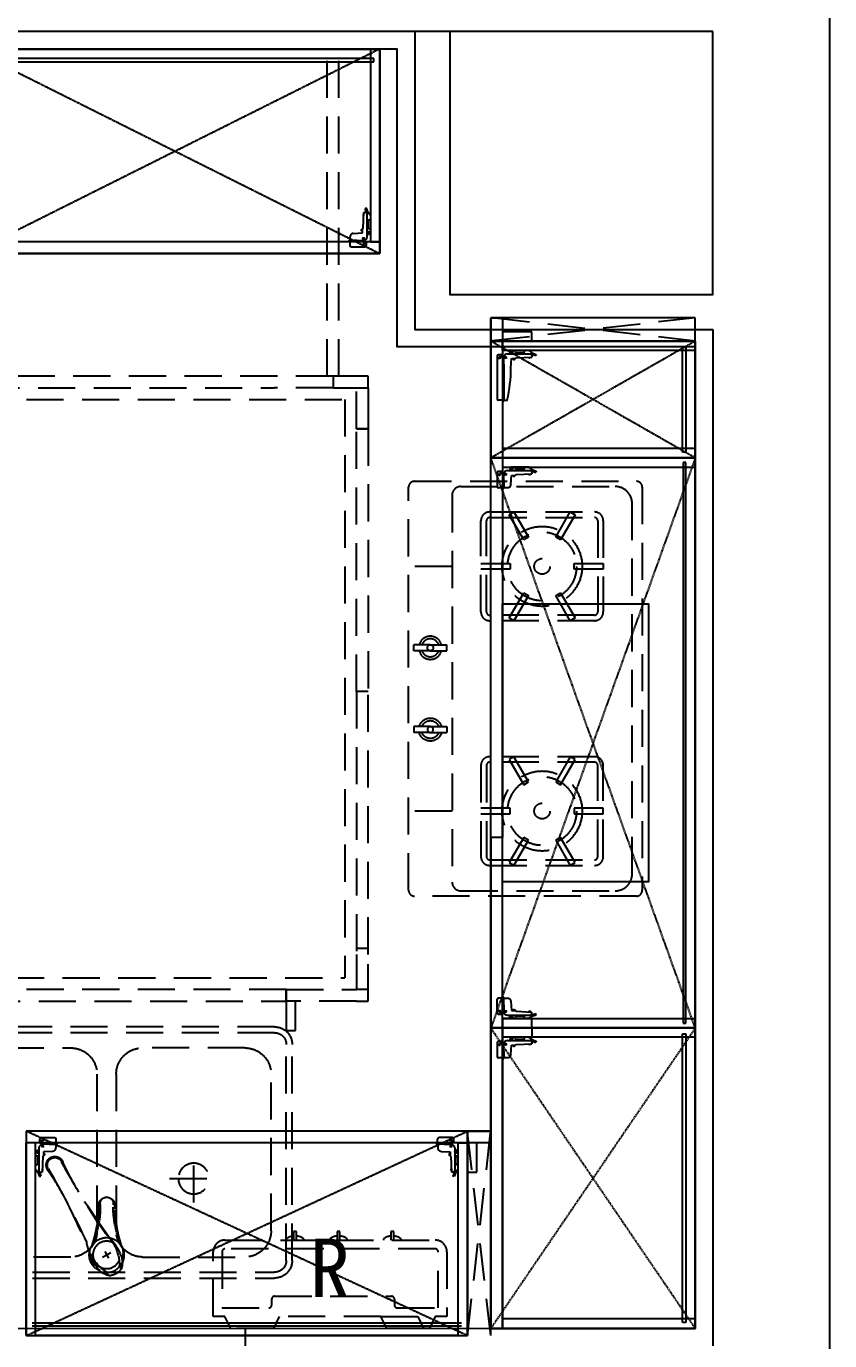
# Model space of a CAD drawing. Header units: millimetres. Extents: x -102565 to 103504, y -132507 to -120.
# Drawn here: x 68606 to 69981, y -9996 to -7746 of the extents above; entities that cross this region are included whole.
import ezdxf

# ---------------------------------------------------------------- set-up
doc = ezdxf.new("R2010")
doc.units = ezdxf.units.MM
doc.header["$LTSCALE"] = 10
doc.linetypes.add('DASH', pattern=[0.35, 0.25, -0.1])
doc.linetypes.add('HIDDEN', pattern=[9.525, 6.35, -3.175])
for name, color, linetype in [('-B11  平面非硬装   LESS', 2, 'HIDDEN'), ('-B1234平 地 天 间  LESS', 7, 'Continuous'), ('-B123平   地   天  LESS', 3, 'Continuous'), ('-B13  平         天  LESS', 1, 'Continuous'), ('-B60  给   排   水  LESS', 2, 'Continuous'), ('A01-07-G-AXIS-A13轴网2_设计区$0$A_AXIS_CRCL(轴线圈)', 3, 'Continuous')]:
    doc.layers.add(name, color=color, linetype=linetype)
doc.styles.add('A02-G-MAIN-洋房3号户型_设计区$0$YS4', font='simhei.ttf')

# ---------------------------------------------------------------- blocks, each defined once
blk = doc.blocks.new('rwe432')
blk.add_wipeout([(287, 0), (267, 0), (257, -20), (184, -20), (174, 0), (0, 0), (-10, -20), (-83, -20), (-93, 0), (-113, 0), (-113, 111), (-110.7, 120.3), (-107.1, 125.1), (-101.2, 129.2), (-101.2, 129.2), (-93, 131), (267, 131), (274.1, 129.7), (281.1, 125.1), (282.8, 123.2), (284.6, 120.4), (286.4, 115.6), (287, 111)])
for p, q in [((12, 133), (12, 131)), ((42, 131), (42, 133)), ((86.4, 133), (86.4, 131)), ((116.4, 131), (116.4, 133)), ((178.5, 133), (178.5, 131)), ((208.5, 131), (208.5, 133))]:
    blk.add_line(p, q)
for points in [[(29.5, 131), (29.5, 145, 0.414214), (28.5, 146), (25.5, 146, 0.414214), (24.5, 145), (24.5, 131)], [(103.9, 131), (103.9, 145, 0.414214), (102.9, 146), (99.9, 146, 0.414214), (98.9, 145), (98.9, 131)], [(196, 131), (196, 145, 0.414214), (195, 146), (192, 146, 0.414214), (191, 145), (191, 131)]]:
    blk.add_lwpolyline(points, format="xyb")
blk.add_lwpolyline([(287, 0), (267, 0), (257, -20), (247, -20), (184, -20), (174, 0), (0, 0), (-10, -20), (-83, -20), (-93, 0), (-113, 0), (-113, 111, -0.414198), (-93, 131), (267, 131, -0.414213), (287, 111)], format="xyb", close=True)
at = {"color": 8}
blk.add_lwpolyline([(-8, 35), (192, 35, -0.414214), (197, 30), (197, 20, 0.414214), (202, 15), (272, 15), (272, 111, 0.414214), (267, 116), (-93, 116, 0.414214), (-98, 111), (-98, 15), (-18, 15, 0.414214), (-13, 20), (-13, 30, -0.414214)], format="xyb", close=True, dxfattribs=at)
blk.add_lwpolyline([(174, 0), (237, 0), (247, -20)])
for centre, start, end in [((25.6, 117.1), 93.0546, 130.5457), ((28.4, 117.1), 49.4518, 86.9429), ((100, 117.1), 93.0546, 130.5457), ((102.8, 117.1), 49.4518, 86.9429), ((192.1, 117.1), 93.0546, 130.5457), ((194.9, 117.1), 49.4518, 86.9429)]:
    blk.add_arc(centre, 20.9, start, end)
blk = doc.blocks.new('rewr333')
at = {"color": 8}
for p, q in [((28.7, 342.6), (28.7, 260.1)), ((69.9, 301.4), (-12.6, 301.4)), ((28.7, -17.9), (28.7, -100.4)), ((69.9, -59.1), (-12.6, -59.1))]:
    blk.add_line(p, q, dxfattribs=at)
for centre in [(28.7, 301.4), (28.7, -59.1)]:
    blk.add_circle(centre, 26.3, dxfattribs=at)
blk.add_wipeout([(12.8, 191.4), (25.4, 183), (33.3, 178), (44, 171.6), (64.8, 160.3), (84.5, 150.7), (97.9, 144.3), (109.1, 139.1), (131.2, 129), (142.5, 124.1), (148.4, 121.5), (155.5, 119.3), (159.4, 119.6), (167.2, 118.5), (175.2, 115), (180.4, 110.8), (183.1, 107.7), (185.1, 104.6), (185.8, 103.4), (186.7, 101.4), (191.9, 94.3), (193.8, 89.9), (194.5, 87.8), (195.1, 84.9), (195.1, 84.9), (194.3, 80.6), (192.8, 76.6), (191.5, 73.9), (190.4, 72.2), (189.1, 70.3), (186.3, 67.1), (184, 65.2), (184, 65.2), (181.1, 64.2), (178.6, 63.6), (176.1, 63.2), (173.8, 63), (171.9, 63), (166.9, 61.2), (162.5, 60.4), (158.4, 60.2), (155.6, 60.5), (152.6, 61), (143.4, 64.4), (135, 66.9), (129.5, 68.4), (127, 69.1), (124.5, 69.6), (114.9, 71.7), (97.8, 74.3), (84.1, 75.6), (77.1, 75.7), (72.9, 75.7), (71.8, 75.9), (69, 76.9), (66.4, 78.4), (64.2, 80.5), (63.3, 81.6), (62.6, 82.6), (61.9, 84.1), (60.9, 86.9), (60.5, 88.8), (60.7, 92.2), (61.9, 95.5), (63, 97.4), (65.3, 100), (68.9, 102.5), (72.8, 103.7), (78, 103.7), (85.5, 104), (89.2, 104.3), (92.6, 104.6), (97.2, 105.1), (100.5, 105.5), (92.3, 111.1), (85.8, 115.5), (82.1, 117.9), (75.7, 122.1), (69, 126.5), (61.9, 131), (55.2, 135.3), (40.8, 144), (30.7, 149.8), (6.7, 162.1), (-1.6, 165.8), (-3.7, 167.3), (-7.1, 171.3), (-8.9, 176.5), (-8.6, 182), (-7.7, 184.8), (-5.1, 188.6), (-2.1, 191.1), (1.2, 192.6), (5.6, 193.3), (8.4, 193), (10.4, 192.5)])
for p, q in [((81.2, 103.7), (72.8, 103.7)), ((153.5, 93.2), (165.2, 86.6)), ((163.4, 97.1), (155.3, 82.7)), ((81.3, 75.7), (72.9, 75.7))]:
    blk.add_line(p, q)
for points in [[(199, 502.4), (199, -197.6, -0.414214), (169, -227.6), (-201, -227.6, -0.414214), (-231, -197.6), (-231, 502.4, -0.414214), (-201, 532.4), (169, 532.4, -0.414214)], [(189, 502.4), (189, -197.6, -0.414214), (169, -217.6), (-201, -217.6, -0.414214), (-221, -197.6), (-221, 502.4, -0.414214), (-201, 522.4), (169, 522.4, -0.414214)], [(163, 151.4), (163, 451.4, 0.414214), (118, 496.4), (-150, 496.4, 0.414214), (-195, 451.4), (-195, 151.4, 0.414214), (-150, 106.4), (118, 106.4, 0.414214)], [(163, 28.4), (163, -146.6, -0.414214), (118, -191.6), (-150, -191.6, -0.414214), (-195, -146.6), (-195, 28.4, -0.414214), (-150, 73.4), (118, 73.4, -0.414214)]]:
    blk.add_lwpolyline(points, format="xyb", close=True)
blk.add_circle((159.4, 89.9), 23.5)
for centre, radius, start, end in [((5.6, 178.6), 14.7, 50.0853, 251.1278), ((5.6, 178.6), 12.8, 62.8359, 244.4178), ((763.2, 1481.1), 1494, 239.7897, 245.2832), ((260.4, 547.2), 433.4, 235.1683, 243.1806), ((-177.5, -230.3), 433.4, 58.0325, 66.0448), ((-715.7, -1144.3), 1494, 55.9299, 61.3716), ((852.2, 1742.5), 1767.2, 243.4639, 246.5324), ((-893.2, -1355.8), 1767.2, 54.6807, 57.7491), ((76, 257), 156.3, 269.0637, 293.9136), ((68.4, 344.7), 241.3, 273.0445, 288.5309), ((159.4, 89.9), 29.7, 118.7163, 241.5181), ((124.8, 49.8), 75.5, 30.8861, 79.5193), ((159.4, 89.9), 29.7, 22.8103, 118.7163), ((122.2, 23.6), 101.3, 52.7518, 75.0312), ((155.7, 90.5), 28.7, 37.2013, 93.2418), ((71.5, 89.7), 11.1, 80.1082, 280.1262), ((75.3, 89.1), 14.8, 99.5781, 177.8905), ((177.6, 143.5), 75.5, 221.6937, 270.3269), ((164, 79.4), 31.6, 9.8968, 51.7248), ((202.3, 94.3), 11.8, 169.7895, 232.4611), ((75.3, 90.3), 14.8, 182.3439, 260.6563), ((76.7, -77.5), 156.3, 66.3208, 91.1707), ((69.5, -165.3), 241.3, 71.7035, 87.1899), ((198.6, 159.2), 101.3, 226.1819, 248.4612), ((167.9, 87.5), 22, 297.5289, 330.0131), ((165.7, 88.5), 29.7, 308.1948, 353.0183), ((167.7, 87.1), 22, 331.1999, 3.6841), ((159.4, 89.9), 29.7, 241.5181, 294.9715), ((155.7, 90.5), 28.7, 248.4542, 290.8255), ((172.5, 94.6), 31.6, 249.4883, 291.3163), ((179.7, 54.1), 11.8, 68.752, 131.4236)]:
    blk.add_arc(centre, radius, start, end)
blk = doc.blocks.new('A$C12914D04')
at = {"layer": '-B13  平         天  LESS'}
for p, q in [((-180.6, 350), (-164.6, 350)), ((-180.6, 20), (-180.6, 350)), ((-180.6, 350), (-164.6, 350)), ((-180.6, 0), (-180.6, 350)), ((-180.6, 350), (519.2, 350)), ((-180.6, 0), (-180.6, 350)), ((-180.6, 350), (-180.6, 20)), ((503.2, 350), (-164.6, 350)), ((-164.6, 350), (-164.6, 20)), ((503.2, 350), (-164.6, 350)), ((519.2, 350), (503.2, 350)), ((519.2, 350), (503.2, 350)), ((503.2, 350), (503.2, 20)), ((519.2, 0), (519.2, 350)), ((519.2, 20), (519.2, 350)), ((519.2, 350), (519.2, 0)), ((519.3, 350), (519.3, 0)), ((509.2, 334), (-170.6, 334)), ((-170.6, 334), (-170.6, 328)), ((509.2, 334), (-170.6, 334)), ((-170.6, 334), (-170.6, 328)), ((-170.6, 328), (509.2, 328)), ((-170.6, 328), (509.2, 328)), ((509.2, 328), (509.2, 334)), ((509.2, 328), (509.2, 334)), ((519.2, 20), (-180.6, 20)), ((-180.6, 0), (519.2, 0)), ((519.2, 0), (-180.6, 0)), ((503.2, 20), (519.2, 20))]:
    blk.add_line(p, q, dxfattribs=at)
at = {"layer": '-B13  平         天  LESS', "color": 8, "linetype": 'DASH', "ltscale": 0.5}
for p, q in [((519.2, 350), (-180.6, 0)), ((-180.6, 350), (519.2, 0))]:
    blk.add_line(p, q, dxfattribs=at)
at = {"layer": '-B13  平         天  LESS', "color": 8}
for p, q in [((-161.5, 70.4), (-163.7, 65.8)), ((-160.6, 70.4), (-161.5, 70.4)), ((-160.6, 70.4), (-158, 77.8)), ((-159, 68), (-160.6, 70.4)), ((-159, 28.8), (-159, 68)), ((-158.3, 69.7), (-155.7, 77)), ((-156.6, 70.4), (-158.1, 70.4)), ((-158, 77.8), (-155.7, 77)), ((-156.6, 70.4), (-153.4, 70.4)), ((-152, 43.2), (-153.4, 70.4)), ((490.7, 43.2), (492, 70.4)), ((495.2, 70.4), (492, 70.4)), ((496.6, 77.8), (494.4, 77)), ((496.9, 69.7), (494.4, 77)), ((495.2, 70.4), (496.7, 70.4)), ((499.2, 70.4), (496.6, 77.8)), ((497.6, 68), (499.2, 70.4)), ((497.6, 28.8), (497.6, 68)), ((499.2, 70.4), (500.1, 70.4)), ((500.1, 70.4), (502.4, 65.8)), ((-163.7, 65.8), (-164.6, 65.8)), ((-164.6, 65.8), (-164.6, 34)), ((-163, 57.9), (-164.6, 57.9)), ((-160.6, 55.5), (-160.6, 44.3)), ((499.2, 55.5), (499.2, 44.3)), ((501.6, 57.9), (503.2, 57.9)), ((502.4, 65.8), (503.2, 65.8)), ((503.2, 65.8), (503.2, 34)), ((-163, 41.9), (-164.6, 41.9)), ((-163.8, 34), (-164.6, 34)), ((-163.8, 34), (-161.8, 32.5)), ((-159.3, 35.7), (-163.4, 35.7)), ((-161.8, 32.5), (-159, 32.5)), ((-161.3, 37.8), (-161.3, 33.7)), ((-150.5, 25.7), (-154.6, 25.7)), ((-152.5, 27.7), (-152.5, 23.7)), ((-152, 43.2), (-151.2, 42.4)), ((-150.9, 35.6), (-151.2, 42.4)), ((-150.8, 41.6), (-151.2, 41.6)), ((-150.6, 37.6), (-151, 37.6)), ((-134.9, 34.5), (-150.9, 35.6)), ((-150.2, 38), (-150.3, 41.2)), ((-149.9, 40.9), (-150.3, 40.8)), ((-149.8, 38.5), (-150.2, 38.4)), ((-149.4, 38.9), (-149.5, 40.5)), ((-129.8, 22.4), (-129.8, 28.3)), ((468.4, 22.4), (468.4, 28.3)), ((473.5, 34.5), (489.5, 35.6)), ((488, 38.9), (488.1, 40.5)), ((488.4, 38.5), (488.8, 38.4)), ((488.5, 40.9), (488.9, 40.8)), ((488.8, 38), (489, 41.2)), ((489.1, 25.7), (493.2, 25.7)), ((489.2, 37.6), (489.6, 37.6)), ((489.4, 41.6), (489.8, 41.6)), ((489.5, 35.6), (489.8, 42.4)), ((490.7, 43.2), (489.8, 42.4)), ((491.2, 27.7), (491.2, 23.7)), ((500.4, 32.5), (497.6, 32.5)), ((497.9, 35.7), (502, 35.7)), ((499.9, 37.8), (499.9, 33.7)), ((502.5, 34), (500.4, 32.5)), ((501.6, 41.9), (503.2, 41.9)), ((502.5, 34), (503.2, 34)), ((-180.6, 20), (-180.6, 0)), ((-180.6, 0), (-180.6, 20)), ((-157.4, 20), (-157.4, 13.4)), ((-157.4, 20), (-129.4, 20)), ((-152.5, 17.6), (-156.6, 17.6)), ((-155, 11), (-131.8, 11)), ((-154.6, 19.7), (-154.6, 15.6)), ((-149.8, 14.7), (-153.9, 14.7)), ((-141, 22.4), (-152.6, 22.4)), ((-151.8, 16.8), (-151.8, 12.7)), ((-143.4, 20), (-127.4, 20)), ((-141, 22.4), (-129.8, 22.4)), ((-129.4, 20), (-129.4, 13.4)), ((482, 20), (466, 20)), ((468, 20), (468, 13.4)), ((496, 20), (468, 20)), ((479.6, 22.4), (468.4, 22.4)), ((493.6, 11), (470.4, 11)), ((479.6, 22.4), (491.2, 22.4)), ((488.4, 14.7), (492.5, 14.7)), ((490.5, 16.8), (490.5, 12.7)), ((491.1, 17.6), (495.2, 17.6)), ((493.2, 19.7), (493.2, 15.6)), ((496, 20), (496, 13.4))]:
    blk.add_line(p, q, dxfattribs=at)
for centre, radius in [((-161.3, 35.7), 2), ((-161.3, 35.7), 1.2), ((-152.5, 25.7), 1.2), ((491.2, 25.7), 1.2), ((499.9, 35.7), 2), ((499.9, 35.7), 1.2), ((-154.6, 17.6), 1.2), ((-151.8, 14.7), 1.2), ((490.5, 14.7), 1.2), ((493.2, 17.6), 1.2)]:
    blk.add_circle(centre, radius, dxfattribs=at)
for centre, radius, start, end in [((-156.6, 68), 2.4, 90, 180), ((-155.1, 66.2), 2.76, 315.1848, 50.54), ((493.7, 66.2), 2.76, 129.46, 224.8152), ((495.2, 68), 2.4, 0, 90), ((-163, 55.5), 2.4, 0, 90), ((501.6, 55.5), 2.4, 90, 180), ((-163, 44.3), 2.4, 270, 0), ((-152.6, 28.8), 6.4, 180, 270), ((-150.7, 41.2), 0.4, 2.8624, 92.8624), ((-150.6, 38), 0.4, 272.8624, 2.8624), ((-149.9, 40.5), 0.4, 2.8624, 92.8624), ((-149.8, 38.9), 0.4, 272.8624, 2.8624), ((-136.2, 28.3), 6.4, 0, 78.3461), ((474.8, 28.3), 6.4, 101.6539, 180), ((488.4, 38.9), 0.4, 177.1376, 267.1376), ((488.5, 40.5), 0.4, 87.1376, 177.1376), ((489.2, 38), 0.4, 177.1376, 267.1376), ((489.4, 41.2), 0.4, 87.1376, 177.1376), ((491.2, 28.8), 6.4, 270, 0), ((501.6, 44.3), 2.4, 180, 270), ((-155, 13.4), 2.4, 180, 270), ((-141, 20), 2.4, 90, 180), ((-131.8, 13.4), 2.4, 270, 0), ((-129.8, 20), 2.4, 0, 90), ((468.4, 20), 2.4, 90, 180), ((470.4, 13.4), 2.4, 180, 270), ((479.6, 20), 2.4, 0, 90), ((493.6, 13.4), 2.4, 270, 0)]:
    blk.add_arc(centre, radius, start, end, dxfattribs=at)
blk = doc.blocks.new('rew3333')
for p, q in [((-346, -310.6), (-346, -46.4)), ((346, -310.6), (346, -46.4)), ((-331, -325.6), (331, -325.6)), ((-209.4, -325.6), (-209.4, -400)), ((-75.1, -362.8), (-75.1, -334.6)), ((-64.9, -334.6), (-75.1, -334.6)), ((-64.9, -362.8), (-64.9, -334.6)), ((64.9, -362.8), (64.9, -334.6)), ((64.9, -334.6), (75.1, -334.6)), ((75.1, -362.8), (75.1, -334.6)), ((209.4, -325.6), (209.4, -400)), ((-75.1, -362.8), (-75.1, -391)), ((-64.9, -362.8), (-64.9, -391)), ((64.9, -362.8), (64.9, -391)), ((75.1, -362.8), (75.1, -391)), ((-64.9, -391), (-75.1, -391)), ((64.9, -391), (75.1, -391))]:
    blk.add_line(p, q)
at = {"color": 8}
for p, q in [((-214.2, -116.6), (-214.2, -66.8)), ((-214.2, -66.8), (-204.7, -66.8)), ((-204.7, -66.8), (-204.7, -116.6)), ((214.2, -66.8), (204.7, -66.8)), ((204.7, -66.8), (204.7, -116.6)), ((214.2, -116.6), (214.2, -66.8)), ((-302.5, -123.2), (-297.8, -115)), ((-259.4, -148.2), (-302.5, -123.2)), ((-297.8, -115), (-254.6, -139.9)), ((-204.7, -116.6), (-214.2, -116.6)), ((-164.3, -139.9), (-121.1, -115)), ((-116.4, -123.2), (-159.5, -148.2)), ((-121.1, -115), (-116.4, -123.2)), ((121.1, -115), (116.4, -123.2)), ((116.4, -123.2), (159.5, -148.2)), ((164.3, -139.9), (121.1, -115)), ((204.7, -116.6), (214.2, -116.6)), ((297.8, -115), (254.6, -139.9)), ((259.4, -148.2), (302.5, -123.2)), ((302.5, -123.2), (297.8, -115)), ((-254.6, -139.9), (-259.4, -148.2)), ((-159.5, -148.2), (-164.3, -139.9)), ((159.5, -148.2), (164.3, -139.9)), ((254.6, -139.9), (259.4, -148.2)), ((-302.5, -219.7), (-259.4, -194.8)), ((-259.4, -194.8), (-254.6, -203)), ((-164.3, -203), (-159.5, -194.8)), ((-159.5, -194.8), (-116.4, -219.7)), ((159.5, -194.8), (116.4, -219.7)), ((164.3, -203), (159.5, -194.8)), ((259.4, -194.8), (254.6, -203)), ((302.5, -219.7), (259.4, -194.8)), ((-297.8, -228), (-302.5, -219.7)), ((-254.6, -203), (-297.8, -228)), ((-121.1, -228), (-164.3, -203)), ((-116.4, -219.7), (-121.1, -228)), ((116.4, -219.7), (121.1, -228)), ((121.1, -228), (164.3, -203)), ((254.6, -203), (297.8, -228)), ((297.8, -228), (302.5, -219.7)), ((-214.2, -276.2), (-214.2, -226.4)), ((-214.2, -226.4), (-204.7, -226.4)), ((-204.7, -226.4), (-204.7, -276.2)), ((204.7, -226.4), (204.7, -276.2)), ((214.2, -226.4), (204.7, -226.4)), ((214.2, -276.2), (214.2, -226.4))]:
    blk.add_line(p, q, dxfattribs=at)
blk.add_lwpolyline([(345, -400), (-345, -400, -0.414214), (-355, -390), (-355, -10, -0.414214), (-345, 0), (345, 0, -0.414214), (355, -10), (355, -390, -0.414214)], format="xyb", close=True)
blk.add_lwpolyline([(317.1, -17.4), (-317, -17.4)])
for points in [[(-287.5, -66.8), (-131.4, -66.8, -0.414214), (-116.4, -81.8), (-116.4, -261.2, -0.414214), (-131.4, -276.2), (-287.5, -276.2, -0.414214), (-302.5, -261.2), (-302.5, -81.8, -0.414214)], [(287.5, -66.8), (131.4, -66.8, 0.414214), (116.4, -81.8), (116.4, -261.2, 0.414214), (131.4, -276.2), (287.5, -276.2, 0.414214), (302.5, -261.2), (302.5, -81.8, 0.414214)], [(-287.5, -76.3), (-131.4, -76.3, -0.414214), (-125.9, -81.8), (-125.9, -261.2, -0.414214), (-131.4, -266.7), (-287.5, -266.7, -0.414214), (-293, -261.2), (-293, -81.8, -0.414214)], [(287.5, -76.3), (131.4, -76.3, 0.414214), (125.9, -81.8), (125.9, -261.2, 0.414214), (131.4, -266.7), (287.5, -266.7, 0.414214), (293, -261.2), (293, -81.8, 0.414214)]]:
    blk.add_lwpolyline(points, format="xyb", close=True, dxfattribs=at)
for centre, radius in [((-209.4, -171.5), 68.5), ((209.4, -171.5), 68.5), ((-209.4, -171.5), 58.9), ((209.4, -171.5), 58.9), ((-209.4, -171.5), 13.4), ((209.4, -171.5), 13.4)]:
    blk.add_circle(centre, radius, dxfattribs=at)
for centre, start, end in [((-331, -310.6), 180, 270), ((331, -310.6), 270, 0)]:
    blk.add_arc(centre, 15, start, end)
for centre, major_axis, start_param, end_param in [((-317, -46.4), (-20.5, 20.5), -0.785398, 0.785398), ((-70, -362.8), (-14, 14), -0.526709, 2.097505), ((-70, -362.8), (-10.8, 10.8), -0.445561, 2.016358), ((-70, -362.8), (-3.59, 3.59), 1.570796326794897, 7.853981633974483), ((-70, -362.8), (-3.59, 3.59), 1.570796326794897, 7.853981633974483), ((-70, -362.8), (14, 14), 4.18568, 6.809894), ((-70, -362.8), (10.8, 10.8), 4.266828, 6.728747)]:
    blk.add_ellipse(centre, major_axis=major_axis, ratio=1, start_param=start_param, end_param=end_param)
at = {"extrusion": (0, 0, -1)}
for major_axis, start_param, end_param in [((-14, 14), 4.18568, 6.809894), ((-10.8, 10.8), 4.266828, 6.728747), ((3.59, 3.59), 1.570796326794897, 7.853981633974483), ((3.59, 3.59), 1.570796326794897, 7.853981633974483), ((14, 14), -0.526709, 2.097505), ((10.8, 10.8), -0.445561, 2.016358)]:
    blk.add_ellipse((70, -362.8), major_axis=major_axis, ratio=1, start_param=start_param, end_param=end_param, dxfattribs=at)
blk.add_open_spline([(346, -46.4), (346, -44.7), (345.9, -43.1), (345.1, -38.7), (344.3, -36.1), (341.8, -31.1), (340.3, -28.8), (336.5, -24.7), (334.4, -23), (329.7, -20.1), (327.1, -19), (322, -17.7), (319.5, -17.4), (317, -17.4)], degree=3, knots=[3.926991, 3.926991, 3.926991, 3.926991, 4.096602, 4.096602, 4.382046, 4.382046, 4.66749, 4.66749, 4.952933, 4.952933, 5.238377, 5.238377, 5.497787, 5.497787, 5.497787, 5.497787])
blk = doc.blocks.new('rew33')
at = {"layer": '-B13  平         天  LESS'}
for p, q in [((-175, 10), (-175, 50)), ((-175, 50), (-155, 50)), ((-175, 50), (-175, 10)), ((175, 50), (-175, 50)), ((-155, 50), (-155, 10)), ((175, 10), (175, 50)), ((-155, 26), (-155, 10)), ((-105, 26), (-155, 26)), ((-105, 10), (-105, 26)), ((-155, 10), (-175, 10)), ((-175, 10), (175, 10)), ((-175, -190), (-175, 10)), ((-175, 10), (-155, 10)), ((-175, 10), (-175, -190)), ((175, 10), (-175, 10)), ((-155, 10), (-105, 10)), ((-155, -6), (-155, 10)), ((-155, 10), (175, 10)), ((-155, 10), (-155, -190)), ((175, 10), (175, -6)), ((175, 10), (175, -6)), ((175, -190), (175, 10)), ((175, -6), (-155, -6)), ((153, -180), (153, 0)), ((153, 0), (159, 0)), ((153, -180), (153, 0)), ((153, 0), (159, 0)), ((159, 0), (159, -180)), ((159, 0), (159, -180)), ((175, -6), (175, -174)), ((175, -6), (175, -174)), ((175, -174), (-155, -174)), ((159, -180), (153, -180)), ((159, -180), (153, -180)), ((175, -190), (175, -174)), ((175, -190), (175, -174)), ((-175, -190), (175, -190)), ((-175, -840), (-175, -190)), ((-175, -1165.7), (-175, -190)), ((-175, -190), (175, -190)), ((-155, -190), (175, -190)), ((-155, -190), (-155, -840)), ((175, -190), (-155, -190)), ((159, -198), (154, -198)), ((154, -198), (154, -1157.7)), ((159, -198), (154, -198)), ((154, -198), (154, -1157.7)), ((159, -1157.7), (159, -198)), ((159, -1157.7), (159, -198)), ((175, -190), (175, -1165.7)), ((175, -206), (175, -190)), ((175, -206), (175, -190)), ((-155, -206), (175, -206)), ((175, -1149.7), (175, -206)), ((175, -1149.7), (175, -206)), ((-155, -840), (-175, -840)), ((-155, -840), (-175, -840)), ((-175, -840), (-175, -1165.7)), ((-155, -1165.7), (-155, -840)), ((-155, -1165.7), (-175, -1165.7)), ((-175, -1165.7), (-175, -1680)), ((-175, -1680), (-175, -1165.7)), ((-175, -1165.7), (175, -1165.7)), ((175, -1165.7), (-175, -1165.7)), ((-175, -1165.7), (-155, -1165.7)), ((-175, -1165.7), (-175, -1680)), ((175, -1165.7), (-175, -1165.7)), ((-155, -1165.7), (-175, -1165.7)), ((-175, -1165.7), (175, -1165.7)), ((-175, -1680), (-175, -1165.7)), ((-175, -1165.7), (-155, -1165.7)), ((-155, -1165.7), (-155, -1149.7)), ((-155, -1149.7), (175, -1149.7)), ((-155, -1149.7), (-155, -1165.7)), ((-105, -1149.7), (-155, -1149.7)), ((-155, -1680), (-155, -1165.7)), ((-155, -1181.7), (-155, -1165.7)), ((-155, -1165.7), (-105, -1165.7)), ((175, -1165.7), (-155, -1165.7)), ((-155, -1165.7), (-105, -1165.7)), ((-155, -1181.7), (-155, -1165.7)), ((-155, -1165.7), (175, -1165.7)), ((-155, -1165.7), (-155, -1680)), ((-105, -1165.7), (-105, -1149.7)), ((-105, -1165.7), (-105, -1181.7)), ((154, -1157.7), (159, -1157.7)), ((154, -1157.7), (159, -1157.7)), ((175, -1149.7), (175, -1165.7)), ((175, -1149.7), (175, -1165.7)), ((175, -1680), (175, -1165.7)), ((175, -1165.7), (175, -1181.7)), ((175, -1165.7), (175, -1181.7)), ((-105, -1181.7), (-155, -1181.7)), ((175, -1181.7), (-155, -1181.7)), ((153, -1670), (153, -1175.7)), ((153, -1175.7), (159, -1175.7)), ((153, -1670), (153, -1175.7)), ((153, -1175.7), (159, -1175.7)), ((159, -1175.7), (159, -1670)), ((159, -1175.7), (159, -1670)), ((175, -1181.7), (175, -1664)), ((175, -1181.7), (175, -1664)), ((175, -1664), (-155, -1664)), ((175, -1680), (175, -1664)), ((175, -1680), (175, -1664)), ((-175, -1680), (-155, -1680)), ((175, -1680), (-175, -1680)), ((-175, -1680), (175, -1680)), ((-175, -1680), (175, -1680)), ((175, -1680), (-155, -1680)), ((-155, -1680), (175, -1680)), ((159, -1670), (153, -1670)), ((159, -1670), (153, -1670))]:
    blk.add_line(p, q, dxfattribs=at)
at = {"layer": '-B13  平         天  LESS', "color": 8, "linetype": 'HIDDEN'}
for p, q in [((175, 50), (-175, 10)), ((175, 10), (-175, 50))]:
    blk.add_line(p, q, dxfattribs=at)
at = {"layer": '-B13  平         天  LESS', "color": 8, "linetype": 'DASH', "ltscale": 0.5}
for p, q in [((175, 10), (-175, -190)), ((175, -190), (-175, 10)), ((175, -1165.7), (-175, -190)), ((175, -190), (-175, -1165.7)), ((175, -1165.7), (-175, -1680)), ((175, -1680), (-175, -1165.7))]:
    blk.add_line(p, q, dxfattribs=at)
at = {"layer": '-B13  平         天  LESS', "color": 8}
for p, q in [((-164, -15.7), (-164, -88.9)), ((-158.2, -18.8), (-162.3, -18.8)), ((-155, -13.3), (-161.6, -13.3)), ((-160.3, -20.9), (-160.3, -16.8)), ((-155.3, -16.1), (-159.4, -16.1)), ((-157.4, -18.1), (-157.4, -14.1)), ((-155, -13.3), (-155, -91.3)), ((-152.6, -29.7), (-152.6, -18.1)), ((-147.3, -18.1), (-151.3, -18.1)), ((-149.3, -20.2), (-149.3, -16.1)), ((-146.2, -11.7), (-107, -11.7)), ((-141, -6.8), (-142.5, -8.9)), ((-142.5, -8.9), (-142.5, -11.7)), ((-137.2, -9.3), (-141.3, -9.3)), ((-141, -6.8), (-141, -6)), ((-109.2, -6), (-141, -6)), ((-140.5, -35.8), (-139.4, -19.8)), ((-139.4, -19.8), (-132.6, -19.5)), ((-139.3, -11.4), (-139.3, -7.3)), ((-137.4, -20.1), (-137.4, -19.7)), ((-137, -20.5), (-133.8, -20.3)), ((-136.5, -20.9), (-136.6, -20.5)), ((-136.1, -21.2), (-134.5, -21.2)), ((-134.1, -20.7), (-134.2, -20.3)), ((-133.4, -19.9), (-133.4, -19.5)), ((-133.1, -7.6), (-133.1, -6)), ((-131.8, -18.6), (-132.6, -19.5)), ((-131.8, -18.6), (-104.6, -17.3)), ((-119.5, -10), (-130.7, -10)), ((-117.1, -7.6), (-117.1, -6)), ((-109.2, -6.9), (-109.2, -6)), ((-104.6, -9.2), (-109.2, -6.9)), ((-107, -11.7), (-104.6, -10.1)), ((-105.3, -12.4), (-98, -14.9)), ((-104.6, -10.1), (-104.6, -9.2)), ((-104.6, -10.1), (-97.2, -12.7)), ((-104.6, -14.1), (-104.6, -12.6)), ((-104.6, -14.1), (-104.6, -17.3)), ((-97.2, -12.7), (-98, -14.9)), ((-155, -27.3), (-155, -93.3)), ((-152.6, -29.7), (-152.6, -90.9)), ((-155, -91.3), (-161.6, -91.3)), ((-152.6, -90.9), (-146.7, -90.9)), ((-155, -174), (-155, -190)), ((-155, -190), (-175, -190)), ((-175, -190), (-155, -190)), ((-155, -190), (-155, -206)), ((-164, -215.6), (-164, -238.8)), ((-158.2, -218.8), (-162.3, -218.8)), ((-155, -213.2), (-161.6, -213.2)), ((-160.3, -220.8), (-160.3, -216.7)), ((-155.3, -216.1), (-159.4, -216.1)), ((-157.4, -218.1), (-157.4, -214)), ((-155, -213.2), (-155, -241.2)), ((-152.6, -229.6), (-152.6, -218)), ((-147.3, -218.1), (-151.3, -218.1)), ((-149.3, -220.1), (-149.3, -216)), ((-146.2, -211.6), (-107, -211.6)), ((-141, -206.8), (-142.5, -208.8)), ((-142.5, -208.8), (-142.5, -211.6)), ((-137.2, -209.3), (-141.3, -209.3)), ((-141, -206.8), (-141, -206)), ((-109.2, -206), (-141, -206)), ((-140.5, -235.7), (-139.4, -219.8)), ((-139.4, -219.8), (-132.6, -219.4)), ((-139.3, -211.3), (-139.3, -207.3)), ((-137.4, -220.1), (-137.4, -219.7)), ((-137, -220.4), (-133.8, -220.3)), ((-136.5, -220.8), (-136.6, -220.4)), ((-136.1, -221.2), (-134.5, -221.1)), ((-134.1, -220.7), (-134.2, -220.3)), ((-133.4, -219.9), (-133.4, -219.5)), ((-133.1, -207.6), (-133.1, -206)), ((-131.8, -218.6), (-132.6, -219.4)), ((-131.8, -218.6), (-104.6, -217.2)), ((-119.5, -210), (-130.7, -210)), ((-117.1, -207.6), (-117.1, -206)), ((-109.2, -206.9), (-109.2, -206)), ((-104.6, -209.1), (-109.2, -206.9)), ((-107, -211.6), (-104.6, -210)), ((-105.3, -212.3), (-98, -214.9)), ((-104.6, -210), (-104.6, -209.1)), ((-104.6, -210), (-97.2, -212.6)), ((-104.6, -214), (-104.6, -212.6)), ((-104.6, -214), (-104.6, -217.2)), ((-97.2, -212.6), (-98, -214.9)), ((-155, -241.2), (-161.6, -241.2)), ((-155, -227.2), (-155, -243.2)), ((-152.6, -229.6), (-152.6, -240.8)), ((-152.6, -240.8), (-146.7, -240.8)), ((-164, -1140.1), (-164, -1116.9)), ((-155, -1114.5), (-161.6, -1114.5)), ((-155, -1128.5), (-155, -1112.5)), ((-155, -1142.5), (-155, -1114.5)), ((-152.6, -1114.9), (-146.7, -1114.9)), ((-152.6, -1126.1), (-152.6, -1114.9)), ((-140.5, -1120), (-139.4, -1135.9)), ((-158.2, -1136.9), (-162.3, -1136.9)), ((-155, -1142.5), (-161.6, -1142.5)), ((-160.3, -1134.9), (-160.3, -1138.9)), ((-155.3, -1139.6), (-159.4, -1139.6)), ((-157.4, -1137.6), (-157.4, -1141.7)), ((-152.6, -1126.1), (-152.6, -1137.7)), ((-147.3, -1137.6), (-151.3, -1137.6)), ((-149.3, -1135.5), (-149.3, -1139.6)), ((-146.2, -1144.1), (-107, -1144.1)), ((-142.5, -1146.8), (-142.5, -1144.1)), ((-141, -1148.9), (-142.5, -1146.8)), ((-137.2, -1146.4), (-141.3, -1146.4)), ((-139.4, -1135.9), (-132.6, -1136.3)), ((-139.3, -1144.3), (-139.3, -1148.4)), ((-137.4, -1135.6), (-137.4, -1136)), ((-137, -1135.2), (-133.8, -1135.4)), ((-136.5, -1134.9), (-136.6, -1135.3)), ((-136.1, -1134.5), (-134.5, -1134.6)), ((-134.1, -1135), (-134.2, -1135.4)), ((-133.4, -1135.8), (-133.4, -1136.2)), ((-131.8, -1137.1), (-132.6, -1136.3)), ((-131.8, -1137.1), (-104.6, -1138.5)), ((-119.5, -1145.7), (-130.7, -1145.7)), ((-104.6, -1146.5), (-109.2, -1148.8)), ((-107, -1144.1), (-104.6, -1145.7)), ((-105.3, -1143.4), (-98, -1140.8)), ((-104.6, -1141.7), (-104.6, -1138.5)), ((-104.6, -1141.7), (-104.6, -1143.1)), ((-104.6, -1145.7), (-97.2, -1143.1)), ((-104.6, -1145.7), (-104.6, -1146.5)), ((-97.2, -1143.1), (-98, -1140.8)), ((-141, -1148.9), (-141, -1149.7)), ((-109.2, -1149.7), (-141, -1149.7)), ((-133.1, -1148.1), (-133.1, -1149.7)), ((-117.1, -1148.1), (-117.1, -1149.7)), ((-109.2, -1148.8), (-109.2, -1149.7)), ((-164, -1191.3), (-164, -1214.5)), ((-155, -1188.9), (-161.6, -1188.9)), ((-160.3, -1196.5), (-160.3, -1192.4)), ((-155.3, -1191.7), (-159.4, -1191.7)), ((-157.4, -1193.8), (-157.4, -1189.7)), ((-155, -1188.9), (-155, -1216.9)), ((-149.3, -1195.8), (-149.3, -1191.7)), ((-146.2, -1187.3), (-107, -1187.3)), ((-141, -1182.5), (-142.5, -1184.5)), ((-142.5, -1184.5), (-142.5, -1187.3)), ((-137.2, -1185), (-141.3, -1185)), ((-141, -1182.5), (-141, -1181.7)), ((-109.2, -1181.7), (-141, -1181.7)), ((-139.3, -1187), (-139.3, -1182.9)), ((-133.1, -1183.3), (-133.1, -1181.7)), ((-119.5, -1185.7), (-130.7, -1185.7)), ((-117.1, -1183.3), (-117.1, -1181.7)), ((-109.2, -1182.6), (-109.2, -1181.7)), ((-104.6, -1184.8), (-109.2, -1182.6)), ((-107, -1187.3), (-104.6, -1185.7)), ((-105.3, -1188), (-98, -1190.6)), ((-104.6, -1185.7), (-104.6, -1184.8)), ((-104.6, -1185.7), (-97.2, -1188.3)), ((-104.6, -1189.7), (-104.6, -1188.2)), ((-104.6, -1189.7), (-104.6, -1192.9)), ((-97.2, -1188.3), (-98, -1190.6)), ((-158.2, -1194.5), (-162.3, -1194.5)), ((-155, -1202.9), (-155, -1218.9)), ((-152.6, -1205.3), (-152.6, -1193.7)), ((-152.6, -1205.3), (-152.6, -1216.5)), ((-147.3, -1193.8), (-151.3, -1193.8)), ((-140.5, -1211.4), (-139.4, -1195.4)), ((-139.4, -1195.4), (-132.6, -1195.1)), ((-137.4, -1195.7), (-137.4, -1195.3)), ((-137, -1196.1), (-133.8, -1195.9)), ((-136.5, -1196.5), (-136.6, -1196.1)), ((-136.1, -1196.9), (-134.5, -1196.8)), ((-134.1, -1196.4), (-134.2, -1196)), ((-133.4, -1195.5), (-133.4, -1195.1)), ((-131.8, -1194.2), (-132.6, -1195.1)), ((-131.8, -1194.2), (-104.6, -1192.9)), ((-155, -1216.9), (-161.6, -1216.9)), ((-152.6, -1216.5), (-146.7, -1216.5)), ((-155, -1664), (-155, -1680)), ((-175, -1680), (-155, -1680)), ((-155, -1680), (-175, -1680))]:
    blk.add_line(p, q, dxfattribs=at)
at = {"layer": '-B13  平         天  LESS', "color": 1}
blk.add_lwpolyline([(-155, -915.7), (-155, -440), (95, -440), (95, -915.7)], close=True, dxfattribs=at)
at = {"layer": '-B13  平         天  LESS', "color": 8}
for centre, radius in [((-160.3, -18.8), 1.2), ((-157.4, -16.1), 1.2), ((-149.3, -18.1), 1.2), ((-139.3, -9.3), 2), ((-139.3, -9.3), 1.2), ((-160.3, -218.8), 1.2), ((-157.4, -216.1), 1.2), ((-149.3, -218.1), 1.2), ((-139.3, -209.3), 2), ((-139.3, -209.3), 1.2), ((-160.3, -1136.9), 1.2), ((-157.4, -1139.6), 1.2), ((-149.3, -1137.6), 1.2), ((-139.3, -1146.4), 2), ((-139.3, -1146.4), 1.2), ((-157.4, -1191.7), 1.2), ((-139.3, -1185), 2), ((-139.3, -1185), 1.2), ((-160.3, -1194.5), 1.2), ((-149.3, -1193.8), 1.2)]:
    blk.add_circle(centre, radius, dxfattribs=at)
for centre, radius, start, end in [((-161.6, -15.7), 2.4, 90, 180), ((-146.2, -18.1), 6.4, 90, 180), ((-137, -20.1), 0.4, 182.8624, 272.8624), ((-136.1, -20.8), 0.4, 182.8624, 272.8624), ((-134.5, -20.8), 0.4, 272.8624, 2.8624), ((-133.8, -19.9), 0.4, 272.8624, 2.8624), ((-130.7, -7.6), 2.4, 180, 270), ((-119.5, -7.6), 2.4, 270, 0), ((-108.8, -15.6), 2.76, 225.1848, 320.54), ((-107, -14.1), 2.4, 0, 90), ((-155, -29.7), 2.4, 0, 90), ((-408.5, -33.2), 268, 347.5722, 359.4496), ((-161.6, -88.9), 2.4, 180, 270), ((-155, -90.9), 2.4, 270, 0), ((-161.6, -215.6), 2.4, 90, 180), ((-146.2, -218), 6.4, 90, 180), ((-137, -220), 0.4, 182.8624, 272.8624), ((-136.1, -220.8), 0.4, 182.8624, 272.8624), ((-134.5, -220.7), 0.4, 272.8624, 2.8624), ((-133.8, -219.9), 0.4, 272.8624, 2.8624), ((-130.7, -207.6), 2.4, 180, 270), ((-119.5, -207.6), 2.4, 270, 0), ((-108.8, -215.6), 2.76, 225.1848, 320.54), ((-107, -214), 2.4, 0, 90), ((-161.6, -238.8), 2.4, 180, 270), ((-155, -229.6), 2.4, 0, 90), ((-155, -240.8), 2.4, 270, 0), ((-146.7, -234.4), 6.4, 270, 348.3461), ((-161.6, -1116.9), 2.4, 90, 180), ((-155, -1114.9), 2.4, 0, 90), ((-146.7, -1121.3), 6.4, 11.6539, 90), ((-161.6, -1140.1), 2.4, 180, 270), ((-155, -1126.1), 2.4, 270, 0), ((-146.2, -1137.7), 6.4, 180, 270), ((-137, -1135.6), 0.4, 87.1376, 177.1376), ((-136.1, -1134.9), 0.4, 87.1376, 177.1376), ((-134.5, -1135), 0.4, 357.1376, 87.1376), ((-133.8, -1135.8), 0.4, 357.1376, 87.1376), ((-130.7, -1148.1), 2.4, 90, 180), ((-119.5, -1148.1), 2.4, 0, 90), ((-108.8, -1140.1), 2.76, 39.46, 134.8152), ((-107, -1141.7), 2.4, 270, 0), ((-161.6, -1191.3), 2.4, 90, 180), ((-146.2, -1193.7), 6.4, 90, 180), ((-130.7, -1183.3), 2.4, 180, 270), ((-119.5, -1183.3), 2.4, 270, 0), ((-107, -1189.7), 2.4, 0, 90), ((-161.6, -1214.5), 2.4, 180, 270), ((-155, -1205.3), 2.4, 0, 90), ((-146.7, -1210.1), 6.4, 270, 348.3461), ((-137, -1195.7), 0.4, 182.8624, 272.8624), ((-136.1, -1196.5), 0.4, 182.8624, 272.8624), ((-134.5, -1196.4), 0.4, 272.8624, 2.8624), ((-133.8, -1195.5), 0.4, 272.8624, 2.8624), ((-108.8, -1191.2), 2.76, 225.1848, 320.54), ((-155, -1216.5), 2.4, 270, 0)]:
    blk.add_arc(centre, radius, start, end, dxfattribs=at)
blk = doc.blocks.new('A$C2ED66F2E')
at = {"layer": '-B11  平面非硬装   LESS'}
for p, q in [((17729.5, 14769.9), (17729.5, 15329.9)), ((17749.5, 14769.9), (17749.5, 15329.9)), ((17739.5, 14769.9), (17155.6, 14769.9)), ((17799.5, 14769.9), (17739.5, 14769.9)), ((17739.5, 14769.9), (17739.5, 14749.9)), ((17739.5, 14769.9), (17739.5, 14749.9)), ((17799.5, 14749.9), (17799.5, 14769.9)), ((17139.6, 14749.9), (17639.5, 14749.9)), ((17739.5, 14749.9), (17639.5, 14749.9)), ((17739.5, 14749.9), (17799.5, 14749.9)), ((17779.5, 14679.9), (17779.5, 14749.9)), ((17779.5, 14749.9), (17799.5, 14749.9)), ((17799.5, 14749.9), (17799.5, 14679.9)), ((17799.5, 14695.9), (17799.5, 14679.9)), ((17779.5, 14230), (17779.5, 14680)), ((17799.5, 14679.9), (17779.5, 14679.9)), ((17779.5, 14679.9), (17799.5, 14679.9)), ((17799.5, 14680), (17799.5, 14230)), ((17799.5, 14679.9), (17799.5, 14663.9)), ((17799.5, 14230), (17779.5, 14230)), ((17799.5, 14230), (17779.5, 14230)), ((17779.5, 14230), (17779.5, 13780)), ((17799.5, 13780), (17799.5, 14230)), ((17799.5, 13789.9), (17779.5, 13789.9)), ((17779.5, 13780), (17779.5, 13719.9)), ((17799.5, 13699.9), (17799.5, 13780)), ((17659.5, 13719.9), (16759.5, 13719.9)), ((17659.5, 13699.9), (17659.5, 13719.9)), ((17659.5, 13719.9), (17779.5, 13719.9)), ((17659.5, 13719.9), (17659.5, 13699.9)), ((17799.5, 13719.9), (17779.5, 13719.9)), ((16759.5, 13699.9), (17659.5, 13699.9)), ((17779.5, 13699.9), (17659.5, 13699.9)), ((17675.5, 13699.9), (17659.5, 13699.9)), ((17779.5, 13699.9), (17779.5, 13699.9)), ((17779.5, 13699.9), (17799.5, 13699.9))]:
    blk.add_line(p, q, dxfattribs=at)
at = {"layer": '-B11  平面非硬装   LESS', "color": 2}
for p, q in [((17119.6, 14729.9), (17759.5, 14729.9)), ((17759.5, 14729.9), (17759.5, 13739.9)), ((16419.5, 13739.9), (17759.5, 13739.9))]:
    blk.add_line(p, q, dxfattribs=at)
at = {"layer": '-B1234平 地 天 间  LESS'}
for p, q in [((18389.5, 15359.9), (16389.5, 15359.9)), ((18389.5, 14849.9), (18389.5, 13109.9))]:
    blk.add_line(p, q, dxfattribs=at)
for points in [[(18589.5, 12909.9), (18589.5, 15859.9)], [(17879.5, 15359.9), (17879.5, 14849.9), (18389.5, 14849.9)], [(18389.5, 15359.9), (17939.5, 15359.9), (17939.5, 14909.9), (18389.5, 14909.9), (18389.5, 15359.9)]]:
    blk.add_lwpolyline(points, dxfattribs=at)
at = {"layer": '-B123平   地   天  LESS', "color": 1}
blk.add_line((18359.5, 14819.9), (18359.5, 13139.9), dxfattribs=at)
at = {"layer": '-B13  平         天  LESS', "color": 8}
for p, q in [((17932.2, 13457.4), (17916.2, 13457.4)), ((17918.2, 13457.4), (17918.2, 13464)), ((17946.2, 13457.4), (17918.2, 13457.4)), ((17943.8, 13466.4), (17920.6, 13466.4)), ((17938.6, 13462.7), (17942.7, 13462.7)), ((17940.6, 13460.6), (17940.6, 13464.7)), ((17941.3, 13459.8), (17945.4, 13459.8)), ((17943.4, 13457.7), (17943.4, 13461.8)), ((17946.2, 13457.4), (17946.2, 13464)), ((17918.6, 13455), (17918.6, 13449.2)), ((17929.8, 13455), (17918.6, 13455)), ((17923.7, 13442.9), (17939.7, 13441.8)), ((17929.8, 13455), (17941.4, 13455)), ((17938.2, 13438.5), (17938.3, 13436.9)), ((17938.6, 13438.9), (17939, 13439)), ((17938.7, 13436.5), (17939.1, 13436.6)), ((17939, 13439.4), (17939.2, 13436.2)), ((17939.3, 13451.7), (17943.4, 13451.7)), ((17939.4, 13439.8), (17939.8, 13439.8)), ((17939.6, 13435.8), (17940, 13435.8)), ((17939.7, 13441.8), (17940, 13435)), ((17940.9, 13434.2), (17940, 13435)), ((17940.9, 13434.2), (17942.2, 13407)), ((17941.3, 13449.7), (17941.3, 13453.8)), ((17947.8, 13448.6), (17947.8, 13409.4)), ((17950.6, 13444.9), (17947.8, 13444.9)), ((17948.1, 13441.7), (17952.2, 13441.7)), ((17950.1, 13439.6), (17950.1, 13443.7)), ((17952.6, 13443.4), (17950.6, 13444.9)), ((17951.8, 13435.5), (17953.4, 13435.5)), ((17952.6, 13443.4), (17953.4, 13443.4)), ((17953.4, 13411.6), (17953.4, 13443.4)), ((17949.4, 13421.9), (17949.4, 13433.1)), ((17950.3, 13407), (17952.5, 13411.6)), ((17951.8, 13419.5), (17953.4, 13419.5)), ((17952.5, 13411.6), (17953.4, 13411.6)), ((17945.4, 13407), (17942.2, 13407)), ((17947.1, 13407.7), (17944.5, 13400.4)), ((17946.8, 13399.6), (17944.5, 13400.4)), ((17945.4, 13407), (17946.9, 13407)), ((17949.4, 13407), (17946.8, 13399.6)), ((17947.8, 13409.4), (17949.4, 13407)), ((17949.4, 13407), (17950.3, 13407))]:
    blk.add_line(p, q, dxfattribs=at)
at = {"layer": '-B13  平         天  LESS'}
for p, q in [((17953.4, 13127.4), (17953.4, 13457.4)), ((17953.4, 13457.4), (17969.4, 13457.4)), ((17969.4, 13457.4), (17969.4, 13477.4)), ((17969.4, 13477.4), (18009.5, 13477.4)), ((18009.5, 13477.4), (17969.4, 13477.4)), ((17969.4, 13477.4), (17969.4, 13127.4)), ((17969.4, 13477.4), (17969.4, 13457.4)), ((17969.4, 13127.4), (17969.4, 13477.4)), ((18009.5, 13457.4), (17969.4, 13457.4)), ((17985.4, 13457.4), (17969.4, 13457.4)), ((17969.4, 13457.4), (17969.4, 13407.4)), ((17969.4, 13457.4), (17969.4, 13127.4)), ((17985.4, 13407.4), (17985.4, 13457.4)), ((18009.5, 13477.4), (18009.5, 13457.4)), ((18009.5, 13127.4), (18009.5, 13477.4)), ((17969.4, 13407.4), (17985.4, 13407.4)), ((17214.5, 13127.4), (17969.4, 13127.4)), ((17953.4, 13127.4), (17230.5, 13127.4)), ((17953.4, 13127.4), (17230.5, 13127.4))]:
    blk.add_line(p, q, dxfattribs=at)
at = {"layer": '-B13  平         天  LESS', "color": 8, "linetype": 'HIDDEN'}
for p, q in [((18009.5, 13127.4), (17969.4, 13477.4)), ((17969.4, 13127.4), (18009.5, 13477.4))]:
    blk.add_line(p, q, dxfattribs=at)
at = {"layer": '-B13  平         天  LESS', "color": 8}
for centre, radius in [((17940.6, 13462.7), 1.2), ((17943.4, 13459.8), 1.2), ((17941.3, 13451.7), 1.2), ((17950.1, 13441.7), 2), ((17950.1, 13441.7), 1.2)]:
    blk.add_circle(centre, radius, dxfattribs=at)
for centre, radius, start, end in [((17918.6, 13457.4), 2.4, 180, 270), ((17920.6, 13464), 2.4, 90, 180), ((17929.8, 13457.4), 2.4, 270, 0), ((17943.8, 13464), 2.4, 0, 90), ((17925, 13449.2), 6.4, 180, 258.3461), ((17938.6, 13438.5), 0.4, 92.8624, 182.8624), ((17938.7, 13436.9), 0.4, 182.8624, 272.8624), ((17939.4, 13439.4), 0.4, 92.8624, 182.8624), ((17939.6, 13436.2), 0.4, 182.8624, 272.8624), ((17941.4, 13448.6), 6.4, 0, 90), ((17951.8, 13433.1), 2.4, 90, 180), ((17943.9, 13411.2), 2.76, 135.1848, 230.54), ((17951.8, 13421.9), 2.4, 180, 270), ((17945.4, 13409.4), 2.4, 270, 0)]:
    blk.add_arc(centre, radius, start, end, dxfattribs=at)
at = {"layer": '-B11  平面非硬装   LESS', "linetype": 'ByBlock', "rotation": 270}
blk.add_blockref('rew3333', (18268.8, 14234.9), dxfattribs=at)
at = {"layer": '-B11  平面非硬装   LESS', "linetype": 'ByBlock'}
blk.add_blockref('rwe432', (17647.5, 13159.9), dxfattribs=at)
at = {"layer": '-B13  平         天  LESS'}
blk.add_blockref('rew33', (18184.5, 14819.9), dxfattribs=at)
at = {"layer": '-B123平   地   天  LESS', "color": 1}
blk.add_line((17589.5, 13109.9), (17589.5, 13139.9), dxfattribs=at)
at = {"layer": '-B13  平         天  LESS'}
for p, q in [((17224.5, 13149.4), (17959.4, 13149.4)), ((17224.5, 13149.4), (17959.4, 13149.4)), ((17959.4, 13143.4), (17224.5, 13143.4)), ((17959.4, 13143.4), (17224.5, 13143.4))]:
    blk.add_line(p, q, dxfattribs=at)
at = {"layer": '-B11  平面非硬装   LESS', "linetype": 'ByBlock', "xscale": -1, "rotation": 90}
blk.add_blockref('rewr333', (17441.9, 13425), dxfattribs=at)
at = {"layer": '-B13  平         天  LESS'}
blk.add_blockref('A$C12914D04', (17300.2, 14979.9), dxfattribs=at)
at = {"layer": '-B11  平面非硬装   LESS', "linetype": 'ByBlock', "style": 'A02-G-MAIN-洋房3号户型_设计区$0$YS4'}
blk.add_text('R', height=100, dxfattribs=at).set_placement((17699.7, 13193.7))
at = {"layer": '-B11  平面非硬装   LESS'}
for p, q in [((17659.5, 13699.9), (17659.5, 13649.9)), ((17675.5, 13649.9), (17675.5, 13699.9)), ((17659.5, 13649.9), (17675.5, 13649.9))]:
    blk.add_line(p, q, dxfattribs=at)
at = {"layer": '-B123平   地   天  LESS', "color": 1}
blk.add_lwpolyline([(16419.5, 13759.9), (16419.5, 13140), (18359.5, 13139.9), (18359.5, 14819.9), (17849.5, 14819.9), (17849.5, 15329.9), (16419.5, 15329.9), (16419.5, 15309.9)], dxfattribs=at)
at = {"layer": '-B13  平         天  LESS'}
for p, q in [((17969.4, 13477.4), (17214.5, 13477.4)), ((17214.5, 13477.4), (17214.5, 13127.4)), ((17969.4, 13457.4), (17214.5, 13457.4)), ((17214.5, 13127.4), (17214.5, 13457.4)), ((17230.5, 13127.4), (17230.5, 13457.4))]:
    blk.add_line(p, q, dxfattribs=at)
at = {"layer": '-B13  平         天  LESS', "color": 8, "linetype": 'DASH', "ltscale": 0.5}
for p, q in [((17969.4, 13127.4), (17214.5, 13477.4)), ((17214.5, 13127.4), (17969.4, 13477.4))]:
    blk.add_line(p, q, dxfattribs=at)
at = {"layer": '-B13  平         天  LESS', "color": 8}
for p, q in [((17214.5, 13477.4), (17214.5, 13457.4)), ((17237.7, 13457.4), (17237.7, 13464)), ((17237.7, 13457.4), (17265.7, 13457.4)), ((17242.6, 13459.8), (17238.5, 13459.8)), ((17240.1, 13466.4), (17263.3, 13466.4)), ((17240.5, 13457.7), (17240.5, 13461.8)), ((17245.3, 13462.7), (17241.2, 13462.7)), ((17243.3, 13460.6), (17243.3, 13464.7)), ((17251.7, 13457.4), (17267.7, 13457.4)), ((17265.7, 13457.4), (17265.7, 13464)), ((17231.3, 13443.4), (17230.5, 13443.4)), ((17230.5, 13411.6), (17230.5, 13443.4)), ((17232.1, 13435.5), (17230.5, 13435.5)), ((17231.3, 13443.4), (17233.3, 13444.9)), ((17235.8, 13441.7), (17231.7, 13441.7)), ((17233.3, 13444.9), (17236.1, 13444.9)), ((17233.8, 13439.6), (17233.8, 13443.7)), ((17236.1, 13448.6), (17236.1, 13409.4)), ((17244.6, 13451.7), (17240.5, 13451.7)), ((17243, 13434.2), (17241.7, 13407)), ((17254.1, 13455), (17242.5, 13455)), ((17242.6, 13449.7), (17242.6, 13453.8)), ((17243, 13434.2), (17243.9, 13435)), ((17244.2, 13441.8), (17243.9, 13435)), ((17244.3, 13435.8), (17243.9, 13435.8)), ((17244.5, 13439.8), (17244.1, 13439.8)), ((17260.2, 13442.9), (17244.2, 13441.8)), ((17244.9, 13439.4), (17244.7, 13436.2)), ((17245.2, 13436.5), (17244.8, 13436.6)), ((17245.3, 13438.9), (17244.9, 13439)), ((17245.7, 13438.5), (17245.6, 13436.9)), ((17254.1, 13455), (17265.3, 13455)), ((17265.3, 13455), (17265.3, 13449.2)), ((17232.1, 13419.5), (17230.5, 13419.5)), ((17231.4, 13411.6), (17230.5, 13411.6)), ((17233.6, 13407), (17231.4, 13411.6)), ((17234.5, 13421.9), (17234.5, 13433.1)), ((17234.5, 13407), (17233.6, 13407)), ((17236.1, 13409.4), (17234.5, 13407)), ((17234.5, 13407), (17237.1, 13399.6)), ((17236.8, 13407.7), (17239.4, 13400.4)), ((17238.5, 13407), (17237, 13407)), ((17237.1, 13399.6), (17239.4, 13400.4)), ((17238.5, 13407), (17241.7, 13407))]:
    blk.add_line(p, q, dxfattribs=at)
for centre, radius in [((17240.5, 13459.8), 1.2), ((17243.3, 13462.7), 1.2), ((17233.8, 13441.7), 2), ((17233.8, 13441.7), 1.2), ((17242.6, 13451.7), 1.2)]:
    blk.add_circle(centre, radius, dxfattribs=at)
for centre, radius, start, end in [((17240.1, 13464), 2.4, 90, 180), ((17254.1, 13457.4), 2.4, 180, 270), ((17263.3, 13464), 2.4, 0, 90), ((17265.3, 13457.4), 2.4, 270, 0), ((17232.1, 13433.1), 2.4, 0, 90), ((17242.5, 13448.6), 6.4, 90, 180), ((17244.3, 13436.2), 0.4, 267.1376, 357.1376), ((17244.5, 13439.4), 0.4, 357.1376, 87.1376), ((17245.2, 13436.9), 0.4, 267.1376, 357.1376), ((17245.3, 13438.5), 0.4, 357.1376, 87.1376), ((17258.9, 13449.2), 6.4, 281.6539, 0), ((17232.1, 13421.9), 2.4, 270, 0), ((17240, 13411.2), 2.76, 309.46, 44.8152), ((17238.5, 13409.4), 2.4, 180, 270)]:
    blk.add_arc(centre, radius, start, end, dxfattribs=at)

msp = doc.modelspace()

# ---------------------------------------------------------------- block references
at = {"layer": '-B60  给   排   水  LESS', "linetype": 'Continuous'}
msp.add_blockref('A$C2ED66F2E', (51391.4, -23114.8), dxfattribs=at)

doc.saveas('drawing.dxf')
